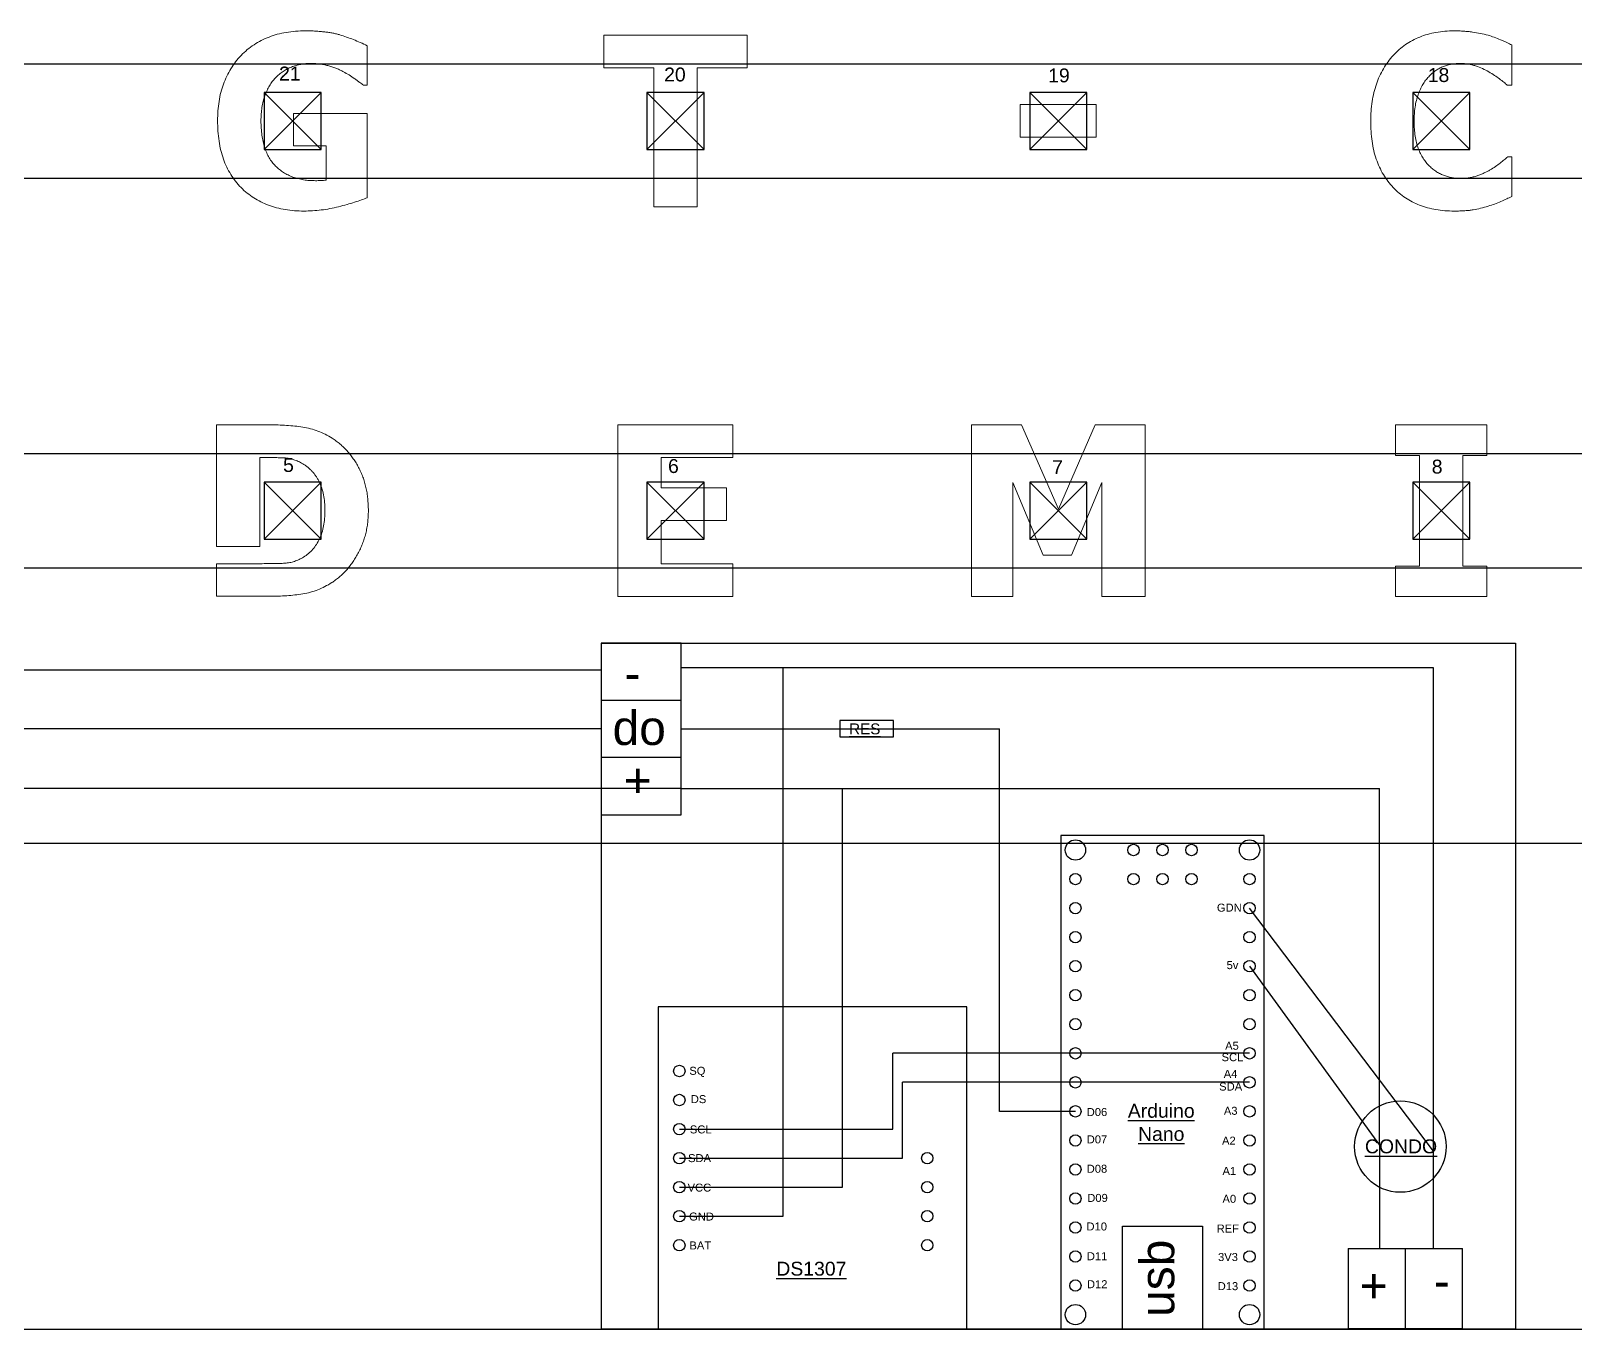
# Model space of a CAD drawing. Header units: millimetres. Extents: x -429 to 21, y 1736 to 2186.
# Drawn here: x -294.2 to -159.1, y 1735.9 to 1849.5 of the extents above; entities that cross this region are included whole.
import ezdxf

# ---------------------------------------------------------------- set-up
doc = ezdxf.new("R2010")
doc.units = ezdxf.units.MM
for name, color, linetype in [('Arduino', 3, 'Continuous'), ('Cadre', 7, 'Continuous'), ('Cadre interieur', 7, 'Continuous'), ('Circuit Electrique', 7, 'Continuous'), ('DS1307', 7, 'Continuous'), ('Lettres', 7, 'Continuous'), ('Rubans', 7, 'Continuous')]:
    doc.layers.add(name, color=color, linetype=linetype)
doc.styles.get("Standard").update_dxf_attribs({"font": 'sanss___.ttf'})

msp = doc.modelspace()

# ---------------------------------------------------------------- linework, layer by layer
at = {"layer": 'Arduino', "color": 3}
for p, q in [((-198.73, 1735.91), (-198.73, 1744.91)), ((-198.73, 1744.91), (-191.73, 1744.91)), ((-191.73, 1744.91), (-191.73, 1735.91)), ((-191.73, 1735.91), (-198.73, 1735.91))]:
    msp.add_line(p, q, dxfattribs=at)
at = {"layer": 'Arduino'}
msp.add_lwpolyline([(-186.34, 1735.91), (-186.34, 1779.09), (-204.12, 1779.09), (-204.12, 1735.91)], close=True, dxfattribs=at)
for centre, radius in [((-202.85, 1777.82), 0.889), ((-197.77, 1777.82), 0.5), ((-195.23, 1777.82), 0.5), ((-192.69, 1777.82), 0.5), ((-187.61, 1777.82), 0.889), ((-202.85, 1775.28), 0.5), ((-197.77, 1775.28), 0.5), ((-195.23, 1775.28), 0.5), ((-192.69, 1775.28), 0.5), ((-187.61, 1775.28), 0.5), ((-202.85, 1772.74), 0.5), ((-187.61, 1772.74), 0.5), ((-202.85, 1770.2), 0.5), ((-187.61, 1770.2), 0.5), ((-202.85, 1767.66), 0.5), ((-187.61, 1767.66), 0.5), ((-202.85, 1765.12), 0.5), ((-187.61, 1765.12), 0.5), ((-202.85, 1762.58), 0.5), ((-187.61, 1762.58), 0.5), ((-202.85, 1760.04), 0.5), ((-187.61, 1760.04), 0.5), ((-202.85, 1757.5), 0.5), ((-187.61, 1757.5), 0.5), ((-202.85, 1754.96), 0.5), ((-187.61, 1754.96), 0.5), ((-202.85, 1752.42), 0.5), ((-187.61, 1752.42), 0.5), ((-202.85, 1749.88), 0.5), ((-187.61, 1749.88), 0.5), ((-202.85, 1747.34), 0.5), ((-187.61, 1747.34), 0.5), ((-202.85, 1744.8), 0.5), ((-187.61, 1744.8), 0.5), ((-202.85, 1742.26), 0.5), ((-187.61, 1742.26), 0.5), ((-202.85, 1739.72), 0.5), ((-187.61, 1739.72), 0.5), ((-202.85, 1737.18), 0.889), ((-187.61, 1737.18), 0.889)]:
    msp.add_circle(centre, radius, dxfattribs=at)
at = {"layer": 'Cadre', "color": 0}
msp.add_line((-429.34, 1735.91), (20.66, 1735.91), dxfattribs=at)
at = {"layer": 'Cadre interieur', "color": 0}
msp.add_line((-386.84, 1778.41), (-21.84, 1778.41), dxfattribs=at)
at = {"layer": 'Cadre interieur'}
msp.add_line((-171.52, 1751.47), (-187.61, 1772.74), dxfattribs=at)
at = {"layer": 'Circuit Electrique', "color": 108}
for p, q in [((-244.34, 1795.91), (-164.34, 1795.91)), ((-244.34, 1795.91), (-244.34, 1735.91)), ((-164.34, 1795.91), (-164.34, 1735.91)), ((-164.34, 1735.91), (-244.34, 1735.91))]:
    msp.add_line(p, q, dxfattribs=at)
at = {"layer": 'Circuit Electrique', "color": 1}
for p, q in [((-244.34, 1795.91), (-244.34, 1780.91)), ((-237.34, 1783.2), (-393.23, 1783.2)), ((-237.34, 1783.2), (-176.25, 1783.2)), ((-223.23, 1748.33), (-223.23, 1783.2)), ((-176.25, 1752), (-176.25, 1783.2)), ((-187.61, 1767.66), (-176.25, 1752)), ((-176.25, 1752), (-176.25, 1742.97)), ((-237.5, 1748.33), (-223.23, 1748.33))]:
    msp.add_line(p, q, dxfattribs=at)
at = {"layer": 'Circuit Electrique', "color": 5}
for p, q in [((-237.34, 1795.91), (-244.34, 1795.91)), ((-244.34, 1795.91), (-244.34, 1780.91)), ((-237.34, 1790.91), (-244.34, 1790.91)), ((-237.34, 1785.91), (-244.34, 1785.91)), ((-178.98, 1742.97), (-178.98, 1735.97)), ((-178.98, 1742.97), (-168.98, 1742.97)), ((-173.98, 1735.97), (-173.98, 1742.97)), ((-168.98, 1735.97), (-168.98, 1742.97)), ((-178.98, 1735.97), (-168.98, 1735.97))]:
    msp.add_line(p, q, dxfattribs=at)
at = {"layer": 'Circuit Electrique', "color": 160}
for p, q in [((-237.34, 1780.91), (-237.34, 1795.91)), ((-244.34, 1780.91), (-237.34, 1780.91))]:
    msp.add_line(p, q, dxfattribs=at)
at = {"layer": 'Circuit Electrique'}
for p, q in [((-244.34, 1793.55), (-389.23, 1793.56)), ((-171.52, 1793.76), (-237.34, 1793.76)), ((-228.42, 1745.79), (-228.42, 1793.76)), ((-171.52, 1751.47), (-171.52, 1793.76)), ((-237.5, 1745.79), (-228.42, 1745.79))]:
    msp.add_line(p, q, dxfattribs=at)
at = {"layer": 'Circuit Electrique', "color": 4}
for p, q in [((-244.34, 1788.41), (-391.23, 1788.41)), ((-237.34, 1788.41), (-209.5, 1788.41)), ((-209.5, 1754.96), (-209.5, 1788.41)), ((-202.85, 1754.96), (-209.5, 1754.96))]:
    msp.add_line(p, q, dxfattribs=at)
at = {"layer": 'Circuit Electrique', "color": 7}
for p, q in [((-171.52, 1751.47), (-187.61, 1772.74)), ((-171.52, 1742.91), (-171.52, 1751.47))]:
    msp.add_line(p, q, dxfattribs=at)
at = {"layer": 'Circuit Electrique', "color": 6}
for p, q in [((-187.61, 1760.04), (-218.81, 1760.04)), ((-218.81, 1753.41), (-218.81, 1760.04)), ((-187.61, 1757.5), (-217.98, 1757.5)), ((-217.98, 1750.87), (-217.98, 1757.5)), ((-237.5, 1753.41), (-218.81, 1753.41)), ((-237.5, 1750.87), (-217.98, 1750.87))]:
    msp.add_line(p, q, dxfattribs=at)
at = {"layer": 'Circuit Electrique'}
msp.add_lwpolyline([(-223.47, 1789.16), (-223.47, 1787.73), (-218.75, 1787.73), (-218.75, 1789.16)], close=True, dxfattribs=at)
at = {"layer": 'Circuit Electrique', "color": 5}
msp.add_circle((-174.42, 1751.88), 4, dxfattribs=at)
at = {"layer": 'DS1307', "color": 6}
msp.add_lwpolyline([(-239.34, 1764.1), (-239.34, 1735.91), (-212.35, 1735.91), (-212.35, 1764.1)], close=True, dxfattribs=at)
for centre in [(-237.5, 1758.49), (-237.5, 1755.95), (-237.5, 1753.41), (-237.5, 1750.87), (-215.81, 1750.87), (-237.5, 1748.33), (-215.81, 1748.33), (-237.5, 1745.79), (-215.81, 1745.79), (-237.5, 1743.25), (-215.81, 1743.25)]:
    msp.add_circle(centre, 0.5, dxfattribs=at)
at = {"layer": 'Lettres', "color": 7, "linetype": 'Continuous', "lineweight": 15}
for p, q in [((-244.11, 1849.09), (-231.58, 1849.09)), ((-244.11, 1846.24), (-244.11, 1849.09)), ((-231.58, 1849.09), (-231.58, 1846.24)), ((-264.8, 1848.17), (-264.8, 1844.73)), ((-164.67, 1848.24), (-164.67, 1844.73)), ((-239.74, 1846.24), (-244.11, 1846.24)), ((-239.74, 1834.09), (-239.74, 1846.24)), ((-235.95, 1846.24), (-235.95, 1834.09)), ((-231.58, 1846.24), (-235.95, 1846.24)), ((-264.8, 1844.73), (-265.14, 1844.73)), ((-164.67, 1844.73), (-165.06, 1844.73)), ((-207.67, 1843.02), (-201.02, 1843.02)), ((-207.67, 1840.17), (-207.67, 1843.02)), ((-201.02, 1843.02), (-201.02, 1840.17)), ((-271.26, 1842.26), (-264.8, 1842.26)), ((-271.26, 1839.41), (-271.26, 1842.26)), ((-264.8, 1842.26), (-264.8, 1834.88)), ((-201.02, 1840.17), (-207.67, 1840.17)), ((-268.41, 1839.41), (-271.26, 1839.41)), ((-268.41, 1836.41), (-268.41, 1839.41)), ((-165.01, 1838.46), (-164.67, 1838.46)), ((-164.67, 1838.46), (-164.67, 1834.98)), ((-235.95, 1834.09), (-239.74, 1834.09)), ((-278, 1815.02), (-273.39, 1815.02)), ((-278, 1804.36), (-278, 1815.02)), ((-242.88, 1815), (-232.81, 1815)), ((-242.88, 1800), (-242.88, 1815)), ((-232.81, 1815), (-232.81, 1812.15)), ((-211.94, 1815), (-207.56, 1815)), ((-211.94, 1800), (-211.94, 1815)), ((-207.56, 1815), (-204.33, 1807.65)), ((-204.33, 1807.65), (-201.12, 1815)), ((-201.12, 1815), (-196.75, 1815)), ((-196.75, 1815), (-196.75, 1800)), ((-174.83, 1815), (-166.86, 1815)), ((-174.83, 1812.34), (-174.83, 1815)), ((-166.86, 1815), (-166.86, 1812.34)), ((-274.2, 1812.17), (-274.2, 1804.36)), ((-274.14, 1812.17), (-274.2, 1812.17)), ((-239.08, 1812.15), (-239.08, 1809.5)), ((-232.81, 1812.15), (-239.08, 1812.15)), ((-172.74, 1812.34), (-174.83, 1812.34)), ((-172.74, 1802.66), (-172.74, 1812.34)), ((-168.95, 1812.34), (-168.95, 1802.66)), ((-166.86, 1812.34), (-168.95, 1812.34)), ((-239.08, 1809.5), (-233.38, 1809.5)), ((-233.38, 1809.5), (-233.38, 1806.65)), ((-208.33, 1809.98), (-208.33, 1800)), ((-205.68, 1803.61), (-208.33, 1809.98)), ((-200.55, 1809.98), (-203.19, 1803.61)), ((-200.55, 1800), (-200.55, 1809.98)), ((-239.08, 1806.65), (-239.08, 1802.85)), ((-233.38, 1806.65), (-239.08, 1806.65)), ((-274.2, 1804.36), (-278, 1804.36)), ((-278, 1802.86), (-274.14, 1802.86)), ((-278, 1800.02), (-278, 1802.86)), ((-239.08, 1802.85), (-232.81, 1802.85)), ((-232.81, 1802.85), (-232.81, 1800)), ((-203.19, 1803.61), (-205.68, 1803.61)), ((-174.83, 1802.66), (-172.74, 1802.66)), ((-174.83, 1800), (-174.83, 1802.66)), ((-168.95, 1802.66), (-166.86, 1802.66)), ((-166.86, 1802.66), (-166.86, 1800)), ((-273.34, 1800.02), (-278, 1800.02)), ((-232.81, 1800), (-242.88, 1800)), ((-208.33, 1800), (-211.94, 1800)), ((-196.75, 1800), (-200.55, 1800)), ((-166.86, 1800), (-174.83, 1800))]:
    msp.add_line(p, q, dxfattribs=at)
for points, knots in [([(-277.9, 1841.62), (-277.9, 1841.91), (-277.88, 1842.48), (-277.79, 1843.3), (-277.63, 1844.09), (-277.4, 1844.82), (-277.11, 1845.52), (-276.75, 1846.17), (-276.33, 1846.78), (-275.85, 1847.33), (-275.31, 1847.84), (-274.72, 1848.28), (-274.08, 1848.65), (-273.4, 1848.95), (-272.67, 1849.19), (-271.89, 1849.35), (-271.06, 1849.46), (-270.49, 1849.47), (-270.2, 1849.47)], [0, 0, 0, 0, 0.069978, 0.136529, 0.200656, 0.262562, 0.322798, 0.382188, 0.441178, 0.500564, 0.560003, 0.618667, 0.677696, 0.737745, 0.799183, 0.863176, 0.929783, 1, 1, 1, 1]), ([(-270.2, 1849.47), (-270.05, 1849.47), (-269.76, 1849.47), (-269.33, 1849.46), (-268.92, 1849.42), (-268.53, 1849.39), (-268.17, 1849.34), (-267.82, 1849.28), (-267.5, 1849.21), (-267.1, 1849.1), (-266.6, 1848.93), (-266.01, 1848.71), (-265.41, 1848.46), (-265.01, 1848.27), (-264.8, 1848.17)], [0, 0, 0, 0, 0.080315, 0.15697, 0.230072, 0.299048, 0.364652, 0.426844, 0.485297, 0.540672, 0.65011, 0.762963, 0.879444, 1, 1, 1, 1]), ([(-177.01, 1841.58), (-177.01, 1841.87), (-177, 1842.44), (-176.9, 1843.28), (-176.75, 1844.07), (-176.53, 1844.81), (-176.26, 1845.52), (-175.91, 1846.17), (-175.51, 1846.78), (-175.05, 1847.34), (-174.53, 1847.84), (-173.97, 1848.28), (-173.37, 1848.65), (-172.72, 1848.95), (-172.03, 1849.18), (-171.3, 1849.35), (-170.52, 1849.46), (-169.99, 1849.47), (-169.71, 1849.47)], [0, 0, 0, 0, 0.072368, 0.141474, 0.207461, 0.271098, 0.332853, 0.393295, 0.453068, 0.512761, 0.572031, 0.630344, 0.688596, 0.747081, 0.806735, 0.868437, 0.932751, 1, 1, 1, 1]), ([(-169.71, 1849.47), (-169.57, 1849.47), (-169.29, 1849.47), (-168.88, 1849.45), (-168.49, 1849.42), (-168, 1849.36), (-167.42, 1849.26), (-166.97, 1849.15), (-166.75, 1849.1)], [0, 0, 0, 0, 0.1447, 0.282577, 0.412855, 0.535652, 0.771887, 1, 1, 1, 1]), ([(-166.75, 1849.1), (-166.57, 1849.04), (-166.2, 1848.92), (-165.74, 1848.73), (-165.37, 1848.57), (-165.11, 1848.45), (-164.88, 1848.35), (-164.74, 1848.28), (-164.67, 1848.24)], [0, 0, 0, 0, 0.24979, 0.525519, 0.663698, 0.789424, 0.901512, 1, 1, 1, 1]), ([(-269.71, 1846.62), (-269.86, 1846.62), (-270.17, 1846.62), (-270.61, 1846.55), (-271.04, 1846.46), (-271.44, 1846.32), (-271.83, 1846.15), (-272.18, 1845.93), (-272.53, 1845.68), (-272.73, 1845.47), (-272.84, 1845.37)], [0, 0, 0, 0, 0.134221, 0.263497, 0.387848, 0.510497, 0.630902, 0.751626, 0.874301, 1, 1, 1, 1]), ([(-266.88, 1845.89), (-266.98, 1845.94), (-267.17, 1846.05), (-267.48, 1846.18), (-267.82, 1846.3), (-268.17, 1846.41), (-268.53, 1846.51), (-268.92, 1846.58), (-269.31, 1846.61), (-269.57, 1846.62), (-269.71, 1846.62)], [0, 0, 0, 0, 0.109446, 0.224495, 0.344611, 0.470419, 0.599392, 0.730366, 0.863947, 1, 1, 1, 1]), ([(-265.14, 1844.73), (-265.19, 1844.76), (-265.3, 1844.84), (-265.47, 1844.97), (-265.68, 1845.12), (-265.99, 1845.34), (-266.38, 1845.62), (-266.72, 1845.8), (-266.88, 1845.89)], [0, 0, 0, 0, 0.087076, 0.192231, 0.312661, 0.451488, 0.735294, 1, 1, 1, 1]), ([(-169.15, 1846.62), (-169.28, 1846.62), (-169.54, 1846.62), (-169.93, 1846.56), (-170.3, 1846.49), (-170.65, 1846.37), (-170.99, 1846.21), (-171.32, 1846.01), (-171.64, 1845.76), (-171.84, 1845.57), (-171.94, 1845.46)], [0, 0, 0, 0, 0.128608, 0.252477, 0.37236, 0.490673, 0.609092, 0.731707, 0.861961, 1, 1, 1, 1]), ([(-166.68, 1845.89), (-166.86, 1845.99), (-167.23, 1846.19), (-167.73, 1846.38), (-168.15, 1846.51), (-168.48, 1846.57), (-168.81, 1846.62), (-169.03, 1846.62), (-169.15, 1846.62)], [0, 0, 0, 0, 0.23699, 0.486283, 0.613552, 0.741386, 0.87001, 1, 1, 1, 1]), ([(-165.06, 1844.73), (-165.16, 1844.81), (-165.38, 1845), (-165.76, 1845.29), (-166.19, 1845.6), (-166.51, 1845.79), (-166.68, 1845.89)], [0, 0, 0, 0, 0.198995, 0.437565, 0.70727, 1, 1, 1, 1]), ([(-272.84, 1845.37), (-272.93, 1845.26), (-273.13, 1845.04), (-273.37, 1844.67), (-273.59, 1844.26), (-273.77, 1843.8), (-273.92, 1843.31), (-274.03, 1842.77), (-274.09, 1842.2), (-274.1, 1841.81), (-274.11, 1841.6)], [0, 0, 0, 0, 0.105642, 0.215104, 0.328995, 0.449704, 0.576178, 0.709377, 0.850361, 1, 1, 1, 1]), ([(-171.94, 1845.46), (-172.03, 1845.36), (-172.22, 1845.15), (-172.46, 1844.78), (-172.68, 1844.36), (-172.87, 1843.89), (-173.03, 1843.37), (-173.14, 1842.81), (-173.2, 1842.2), (-173.21, 1841.78), (-173.22, 1841.57)], [0, 0, 0, 0, 0.09867, 0.203077, 0.315218, 0.435884, 0.564147, 0.700305, 0.845222, 1, 1, 1, 1]), ([(-270.34, 1833.71), (-270.62, 1833.72), (-271.17, 1833.73), (-271.97, 1833.83), (-272.73, 1833.99), (-273.45, 1834.22), (-274.12, 1834.5), (-274.74, 1834.86), (-275.33, 1835.28), (-275.86, 1835.76), (-276.34, 1836.31), (-276.76, 1836.91), (-277.12, 1837.56), (-277.4, 1838.27), (-277.63, 1839.03), (-277.79, 1839.85), (-277.88, 1840.72), (-277.9, 1841.31), (-277.9, 1841.62)], [0, 0, 0, 0, 0.067992, 0.13256, 0.194966, 0.254963, 0.313579, 0.371114, 0.428875, 0.486968, 0.545436, 0.604173, 0.663799, 0.725061, 0.788945, 0.85552, 0.925793, 1, 1, 1, 1]), ([(-274.11, 1841.6), (-274.1, 1841.39), (-274.09, 1840.97), (-274.03, 1840.36), (-273.93, 1839.8), (-273.79, 1839.28), (-273.62, 1838.81), (-273.4, 1838.37), (-273.14, 1837.99), (-272.83, 1837.64), (-272.5, 1837.34), (-272.13, 1837.08), (-271.74, 1836.86), (-271.31, 1836.68), (-270.86, 1836.54), (-270.37, 1836.44), (-269.86, 1836.38), (-269.51, 1836.38), (-269.33, 1836.37)], [0, 0, 0, 0, 0.080354, 0.15516, 0.225584, 0.291681, 0.354348, 0.413721, 0.471291, 0.527421, 0.583001, 0.638252, 0.693748, 0.750619, 0.809075, 0.869704, 0.933206, 1, 1, 1, 1]), ([(-169.72, 1833.71), (-169.99, 1833.72), (-170.53, 1833.73), (-171.3, 1833.83), (-172.04, 1833.99), (-172.73, 1834.22), (-173.38, 1834.5), (-173.98, 1834.86), (-174.54, 1835.28), (-175.06, 1835.77), (-175.52, 1836.31), (-175.92, 1836.91), (-176.26, 1837.56), (-176.54, 1838.26), (-176.76, 1839.02), (-176.9, 1839.83), (-177, 1840.68), (-177.01, 1841.28), (-177.01, 1841.58)], [0, 0, 0, 0, 0.067176, 0.131359, 0.192885, 0.252241, 0.310258, 0.367816, 0.425176, 0.483192, 0.541886, 0.600647, 0.660806, 0.722721, 0.786993, 0.8543, 0.925271, 1, 1, 1, 1]), ([(-173.22, 1841.57), (-173.21, 1841.34), (-173.2, 1840.91), (-173.14, 1840.28), (-173.02, 1839.71), (-172.86, 1839.2), (-172.66, 1838.74), (-172.42, 1838.33), (-172.17, 1837.96), (-171.97, 1837.74), (-171.87, 1837.64)], [0, 0, 0, 0, 0.159472, 0.305805, 0.441476, 0.567152, 0.684313, 0.794635, 0.899488, 1, 1, 1, 1]), ([(-171.87, 1837.64), (-171.77, 1837.55), (-171.58, 1837.37), (-171.25, 1837.15), (-170.92, 1836.95), (-170.57, 1836.81), (-170.21, 1836.7), (-169.85, 1836.62), (-169.49, 1836.57), (-169.25, 1836.56), (-169.13, 1836.56)], [0, 0, 0, 0, 0.132815, 0.262468, 0.388628, 0.515352, 0.639576, 0.76225, 0.881105, 1, 1, 1, 1]), ([(-166.57, 1837.31), (-166.41, 1837.41), (-166.1, 1837.6), (-165.69, 1837.9), (-165.34, 1838.19), (-165.12, 1838.37), (-165.01, 1838.46)], [0, 0, 0, 0, 0.289435, 0.554351, 0.79264, 1, 1, 1, 1]), ([(-269.33, 1836.37), (-269.26, 1836.37), (-269.1, 1836.37), (-268.87, 1836.38), (-268.63, 1836.39), (-268.48, 1836.41), (-268.41, 1836.41)], [0, 0, 0, 0, 0.231958, 0.499406, 0.767261, 1, 1, 1, 1]), ([(-169.13, 1836.56), (-169, 1836.56), (-168.76, 1836.57), (-168.4, 1836.62), (-168.05, 1836.69), (-167.71, 1836.79), (-167.39, 1836.91), (-167.09, 1837.04), (-166.82, 1837.17), (-166.65, 1837.27), (-166.57, 1837.31)], [0, 0, 0, 0, 0.136329, 0.270269, 0.40255, 0.534602, 0.663562, 0.782711, 0.895218, 1, 1, 1, 1]), ([(-264.8, 1834.88), (-264.97, 1834.81), (-265.34, 1834.67), (-265.93, 1834.48), (-266.59, 1834.28), (-267.32, 1834.09), (-268.07, 1833.92), (-268.83, 1833.8), (-269.59, 1833.73), (-270.09, 1833.72), (-270.34, 1833.71)], [0, 0, 0, 0, 0.097624, 0.20685, 0.328009, 0.461574, 0.599624, 0.734693, 0.868128, 1, 1, 1, 1]), ([(-164.67, 1834.98), (-164.82, 1834.92), (-165.14, 1834.77), (-165.63, 1834.55), (-166.17, 1834.32), (-166.54, 1834.2), (-166.73, 1834.14)], [0, 0, 0, 0, 0.218212, 0.468071, 0.733306, 1, 1, 1, 1]), ([(-166.73, 1834.14), (-166.96, 1834.08), (-167.39, 1833.95), (-167.94, 1833.83), (-168.4, 1833.77), (-168.79, 1833.74), (-169.24, 1833.72), (-169.55, 1833.71), (-169.72, 1833.71)], [0, 0, 0, 0, 0.231011, 0.444814, 0.556396, 0.685011, 0.833779, 1, 1, 1, 1]), ([(-273.39, 1815.02), (-273.13, 1815.01), (-272.62, 1815.01), (-271.88, 1814.97), (-271.15, 1814.91), (-270.45, 1814.82), (-269.77, 1814.69), (-269.11, 1814.48), (-268.48, 1814.2), (-268.08, 1813.96), (-267.88, 1813.84)], [0, 0, 0, 0, 0.134988, 0.265981, 0.392597, 0.515581, 0.635817, 0.756161, 0.876759, 1, 1, 1, 1]), ([(-267.88, 1813.84), (-267.76, 1813.76), (-267.52, 1813.6), (-267.18, 1813.33), (-266.86, 1813.04), (-266.56, 1812.73), (-266.28, 1812.4), (-266.02, 1812.05), (-265.78, 1811.68), (-265.56, 1811.29), (-265.36, 1810.87), (-265.18, 1810.45), (-265.04, 1810), (-264.92, 1809.53), (-264.82, 1809.05), (-264.76, 1808.55), (-264.72, 1808.03), (-264.71, 1807.68), (-264.71, 1807.5)], [0, 0, 0, 0, 0.058473, 0.116679, 0.175123, 0.233221, 0.291512, 0.350503, 0.410194, 0.471036, 0.532513, 0.595248, 0.658487, 0.723415, 0.789591, 0.857492, 0.927847, 1, 1, 1, 1]), ([(-270.56, 1811.67), (-270.68, 1811.74), (-270.93, 1811.87), (-271.33, 1812), (-271.74, 1812.1), (-272.16, 1812.13), (-272.6, 1812.14), (-273.07, 1812.16), (-273.59, 1812.17), (-273.95, 1812.17), (-274.14, 1812.17)], [0, 0, 0, 0, 0.116459, 0.230621, 0.342985, 0.456314, 0.575661, 0.705519, 0.84749, 1, 1, 1, 1]), ([(-268.51, 1807.53), (-268.52, 1807.76), (-268.53, 1808.22), (-268.62, 1808.88), (-268.78, 1809.48), (-268.96, 1809.95), (-269.14, 1810.29), (-269.3, 1810.53), (-269.46, 1810.76), (-269.65, 1810.97), (-269.85, 1811.17), (-270.07, 1811.35), (-270.31, 1811.52), (-270.47, 1811.62), (-270.56, 1811.67)], [0, 0, 0, 0, 0.145865, 0.281318, 0.409385, 0.530296, 0.589472, 0.647314, 0.704869, 0.763197, 0.820971, 0.879362, 0.93925, 1, 1, 1, 1]), ([(-270.38, 1803.44), (-270.23, 1803.54), (-269.94, 1803.75), (-269.56, 1804.12), (-269.24, 1804.56), (-268.97, 1805.04), (-268.76, 1805.59), (-268.61, 1806.18), (-268.52, 1806.84), (-268.51, 1807.29), (-268.51, 1807.53)], [0, 0, 0, 0, 0.113808, 0.226347, 0.340024, 0.457063, 0.579623, 0.710586, 0.84956, 1, 1, 1, 1]), ([(-264.71, 1807.5), (-264.71, 1807.33), (-264.72, 1806.99), (-264.76, 1806.48), (-264.83, 1805.99), (-264.94, 1805.52), (-265.06, 1805.05), (-265.22, 1804.61), (-265.4, 1804.17), (-265.62, 1803.75), (-265.85, 1803.35), (-266.1, 1802.97), (-266.36, 1802.61), (-266.64, 1802.28), (-266.94, 1801.98), (-267.25, 1801.69), (-267.58, 1801.44), (-267.8, 1801.28), (-267.92, 1801.21)], [0, 0, 0, 0, 0.070114, 0.13882, 0.205979, 0.271864, 0.337042, 0.4015, 0.465761, 0.529889, 0.593239, 0.65457, 0.714748, 0.773335, 0.831158, 0.887894, 0.944134, 1, 1, 1, 1]), ([(-274.14, 1802.86), (-273.94, 1802.87), (-273.55, 1802.87), (-273, 1802.88), (-272.49, 1802.89), (-272.03, 1802.9), (-271.59, 1802.95), (-271.17, 1803.06), (-270.77, 1803.22), (-270.51, 1803.37), (-270.38, 1803.44)], [0, 0, 0, 0, 0.156056, 0.299828, 0.43055, 0.54829, 0.659757, 0.770881, 0.88337, 1, 1, 1, 1]), ([(-267.92, 1801.21), (-268.11, 1801.09), (-268.5, 1800.85), (-269.13, 1800.58), (-269.77, 1800.36), (-270.45, 1800.22), (-271.14, 1800.13), (-271.86, 1800.06), (-272.59, 1800.03), (-273.09, 1800.02), (-273.34, 1800.02)], [0, 0, 0, 0, 0.121682, 0.241595, 0.361759, 0.483355, 0.607654, 0.734543, 0.865769, 1, 1, 1, 1])]:
    msp.add_open_spline(points, degree=3, knots=knots, dxfattribs=at)
at = {"layer": 'Rubans'}
for p, q in [((-386.84, 1846.59), (-21.84, 1846.59)), ((-268.84, 1844.09), (-273.84, 1844.09)), ((-273.84, 1844.09), (-273.84, 1839.09)), ((-268.84, 1839.09), (-268.84, 1844.09)), ((-235.34, 1844.09), (-240.34, 1844.09)), ((-240.34, 1844.09), (-240.34, 1839.09)), ((-235.34, 1839.09), (-235.34, 1844.09)), ((-201.84, 1844.09), (-206.84, 1844.09)), ((-206.84, 1844.09), (-206.84, 1839.09)), ((-201.84, 1839.09), (-201.84, 1844.09)), ((-168.34, 1844.09), (-173.34, 1844.09)), ((-173.34, 1844.09), (-173.34, 1839.09)), ((-168.34, 1839.09), (-168.34, 1844.09)), ((-273.84, 1839.09), (-268.84, 1839.09)), ((-240.34, 1839.09), (-235.34, 1839.09)), ((-206.84, 1839.09), (-201.84, 1839.09)), ((-173.34, 1839.09), (-168.34, 1839.09)), ((-386.84, 1836.59), (-21.84, 1836.59)), ((-386.84, 1812.5), (-21.84, 1812.5)), ((-268.84, 1810), (-273.84, 1810)), ((-273.84, 1810), (-273.84, 1805)), ((-268.84, 1805), (-268.84, 1810)), ((-235.34, 1810), (-240.34, 1810)), ((-240.34, 1810), (-240.34, 1805)), ((-235.34, 1805), (-235.34, 1810)), ((-201.84, 1810), (-206.84, 1810)), ((-206.84, 1810), (-206.84, 1805)), ((-201.84, 1805), (-201.84, 1810)), ((-168.34, 1810), (-173.34, 1810)), ((-173.34, 1810), (-173.34, 1805)), ((-168.34, 1805), (-168.34, 1810)), ((-273.84, 1805), (-268.84, 1805)), ((-240.34, 1805), (-235.34, 1805)), ((-206.84, 1805), (-201.84, 1805)), ((-173.34, 1805), (-168.34, 1805)), ((-386.84, 1802.5), (-21.84, 1802.5))]:
    msp.add_line(p, q, dxfattribs=at)
at = {"layer": 'Rubans', "color": 1}
for p, q in [((-268.84, 1844.09), (-273.84, 1839.09)), ((-273.84, 1844.09), (-268.84, 1839.09)), ((-235.34, 1844.09), (-240.34, 1839.09)), ((-240.34, 1844.09), (-235.34, 1839.09)), ((-201.84, 1844.09), (-206.84, 1839.09)), ((-206.84, 1844.09), (-201.84, 1839.09)), ((-168.34, 1844.09), (-173.34, 1839.09)), ((-173.34, 1844.09), (-168.34, 1839.09)), ((-268.84, 1810), (-273.84, 1805)), ((-273.84, 1810), (-268.84, 1805)), ((-235.34, 1810), (-240.34, 1805)), ((-240.34, 1810), (-235.34, 1805)), ((-201.84, 1810), (-206.84, 1805)), ((-206.84, 1810), (-201.84, 1805)), ((-168.34, 1810), (-173.34, 1805)), ((-173.34, 1810), (-168.34, 1805))]:
    msp.add_line(p, q, dxfattribs=at)

# ---------------------------------------------------------------- texts
at = {"layer": 'Arduino'}
for s, insert, char_height, width, attachment_point in [('{GDN}', (-190.47, 1773.13), 0.7, 2.6088, 1), ('{\\P5v}', (-189.62, 1769.27), 0.7, 1.1761, 1), ('{A5}', (-189.75, 1761.05), 0.7, 2.6729, 1), ('{SCL}', (-190.06, 1760.05), 0.7, 2.6729, 1), ('{A4}', (-189.87, 1758.59), 0.7, 2.6729, 1), ('{SDA}', (-190.27, 1757.48), 0.7, 2.6729, 1), ('{D06}', (-201.86, 1755.25), 0.7, 2.6729, 1), ('\\pxqc;{\\fArial|b0|i0|c0|p34;\\LArduino\\PNano}', (-195.34, 1753.99), 1.215, 19.44, 5), ('{A3}', (-189.86, 1755.36), 0.7, 2.6729, 1), ('{D07}', (-201.86, 1752.86), 0.7, 2.6729, 1), ('{A2}', (-190.02, 1752.75), 0.7, 2.6729, 1), ('{D08}', (-201.86, 1750.29), 0.7, 2.6729, 1), ('{A1}', (-189.98, 1750.1), 0.7, 2.6729, 1), ('{D09}', (-201.81, 1747.74), 0.7, 2.6729, 1), ('{A0}', (-189.98, 1747.66), 0.7, 2.6729, 1), ('{D10}', (-201.88, 1745.24), 0.7, 2.6729, 1), ('{REF}', (-190.49, 1745.06), 0.7, 2.6729, 1), ('{D11}', (-201.85, 1742.64), 0.7, 2.6729, 1), ('{3V3}', (-190.37, 1742.57), 0.7, 2.6729, 1), ('{D12}', (-201.84, 1740.19), 0.7, 2.6729, 1), ('{D13}', (-190.4, 1740.02), 0.7, 2.6729, 1)]:
    msp.add_mtext(s, dxfattribs=dict(at, insert=insert, char_height=char_height, width=width, attachment_point=attachment_point))
at = {"layer": 'Arduino', "color": 1, "insert": (-197.2, 1736.98), "char_height": 3, "width": 3.0071, "attachment_point": 1, "rotation": 90}
msp.add_mtext('{usb}', dxfattribs=at)
at = {"layer": 'Circuit Electrique', "color": 1, "char_height": 3, "attachment_point": 1}
for s, insert, width in [('{-}', (-242.29, 1794.8), 1.8042), ('{+}', (-242.36, 1785.43), 5.091)]:
    msp.add_mtext(s, dxfattribs=dict(at, insert=insert, width=width))
at = {"layer": 'Circuit Electrique', "color": 1, "insert": (-243.34, 1790.01), "char_height": 3, "attachment_point": 1}
msp.add_mtext('{do}', dxfattribs=at)
at = {"layer": 'Circuit Electrique', "color": 7, "insert": (-221.28, 1788.41), "char_height": 0.95, "width": 19.44, "attachment_point": 5}
msp.add_mtext('{\\pxqc;\\fArial|b0|i0|c0|p34;\\LRES}', dxfattribs=at)
at = {"layer": 'Circuit Electrique', "color": 5, "insert": (-174.36, 1751.89), "char_height": 1.215, "width": 19.44, "attachment_point": 5}
msp.add_mtext('{\\pxqc;\\fArial|b0|i0|c0|p34;\\LCONDO}', dxfattribs=at)
at = {"layer": 'Circuit Electrique', "color": 5, "char_height": 3, "attachment_point": 1, "rotation": 180}
for s, insert, width in [('{+}', (-175.52, 1738.11), 5.091), ('{-}', (-170.08, 1737.95), 1.8042)]:
    msp.add_mtext(s, dxfattribs=dict(at, insert=insert, width=width))
at = {"layer": 'DS1307', "color": 6}
for s, insert, char_height, width, attachment_point in [('{SQ}', (-236.63, 1758.86), 0.7, 2.6729, 1), ('{DS}', (-236.5, 1756.38), 0.7, 2.6729, 1), ('{SCL}', (-236.58, 1753.73), 0.7, 2.6729, 1), ('{SDA}', (-236.74, 1751.22), 0.7, 2.6729, 1), ('{VCC}', (-236.78, 1748.64), 0.7, 2.6729, 1), ('{GND}', (-236.65, 1746.11), 0.7, 2.6729, 1), ('{BAT}', (-236.62, 1743.58), 0.7, 2.6729, 1), ('\\pxqc;{\\fArial|b0|i0|c0|p34;\\LDS1307\\P}', (-225.95, 1741.19), 1.215, 19.44, 5)]:
    msp.add_mtext(s, dxfattribs=dict(at, insert=insert, char_height=char_height, width=width, attachment_point=attachment_point))
at = {"layer": 'Rubans', "char_height": 1.215, "width": 19.44, "attachment_point": 5}
for s, insert in [('\\pxqc;{\\fArial|b0|i0|c0|p34;21}', (-271.58, 1845.74)), ('\\pxqc;{\\fArial|b0|i0|c0|p34;20}', (-237.89, 1845.65)), ('{\\pxqc;\\fArial|b0|i0|c0|p34;19}', (-204.29, 1845.57)), ('{\\pxqc;\\fArial|b0|i0|c0|p34;18}', (-171.08, 1845.6)), ('{\\pxqc;\\fArial|b0|i0|c0|p34;5}', (-271.7, 1811.49)), ('{\\pxqc;\\fArial|b0|i0|c0|p34;6}', (-238.02, 1811.4)), ('{\\pxqc;\\fArial|b0|i0|c0|p34;7}', (-204.41, 1811.31)), ('{\\pxqc;\\fArial|b0|i0|c0|p34;8}', (-171.2, 1811.35))]:
    msp.add_mtext(s, dxfattribs=dict(at, insert=insert))

doc.saveas('drawing.dxf')
